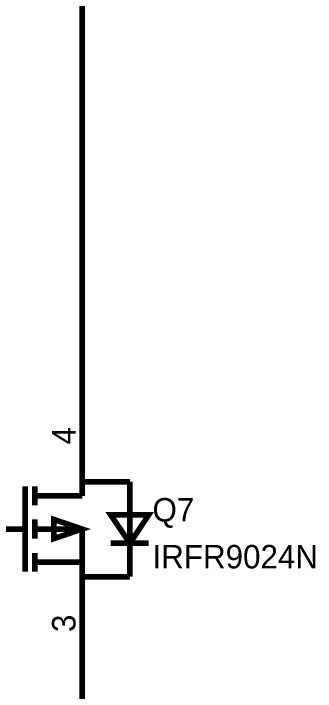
# Model space of a CAD drawing. Header units: millimetres. Extents: x 0 to 800, y 0 to 567.
# Drawn here: x 393.24 to 409.4, y 491.03 to 527.3 of the extents above; entities that cross this region are included whole.
import ezdxf

# ---------------------------------------------------------------- set-up
doc = ezdxf.new("R2010")
doc.units = ezdxf.units.MM
doc.layers.add('Sheet', color=255, linetype='Continuous')

msp = doc.modelspace()

# ---------------------------------------------------------------- linework, layer by layer
at = {"layer": 'Sheet', "const_width": 0.3}
for points in [[(396.914, 530.201), (396.914, 507.332)], [(396.914, 502.248), (396.914, 507.332)], [(393.868, 502.001), (393.868, 497.432)], [(394.383, 502.001), (394.383, 500.993)], [(396.914, 501.486), (396.914, 502.248)], [(396.914, 502.248), (399.468, 502.248)], [(399.468, 497.163), (399.468, 502.248)], [(396.914, 501.486), (394.383, 501.486)], [(394.383, 499.201), (394.383, 500.232)], [(391.852, 499.716), (393.868, 499.716)], [(396.914, 499.716), (394.383, 499.716)], [(396.914, 499.716), (396.914, 497.163)], [(398.437, 498.955), (400.476, 498.955)], [(398.437, 498.955), (400.476, 498.955)], [(394.383, 497.432), (394.383, 498.44)], [(396.914, 497.947), (394.383, 497.947)], [(396.914, 497.163), (396.914, 492.101)], [(396.914, 497.163), (399.468, 497.163)], [(396.914, 492.101), (396.914, 489.435), (396.869, 489.435), (396.869, 476.243), (396.757, 476.243)]]:
    msp.add_lwpolyline(points, dxfattribs=at)
at = {"layer": 'Sheet'}
for points, const_width in [([(399.468, 498.955), (398.437, 500.478), (400.476, 500.478), (399.468, 498.955), (399.468, 498.955)], 0.3), ([(396.914, 499.716), (395.391, 499.201), (395.391, 500.232), (396.914, 499.716)], 0.3), ([(396.914, 499.716), (395.391, 499.201), (395.391, 500.232), (396.914, 499.716)], 0.0991)]:
    msp.add_lwpolyline(points, close=True, dxfattribs=dict(at, const_width=const_width))

# ---------------------------------------------------------------- texts
for s, p in [('4', (396.556, 504.241)), ('3', (396.556, 494.206))]:
    msp.add_text(s, height=1.254, rotation=90, dxfattribs=at).set_placement(p)
for s, p in [('Q7', (400.677, 500.12)), ('IRFR9024N', (400.677, 497.611))]:
    msp.add_text(s, height=1.2543, dxfattribs=at).set_placement(p)

doc.saveas('drawing.dxf')
